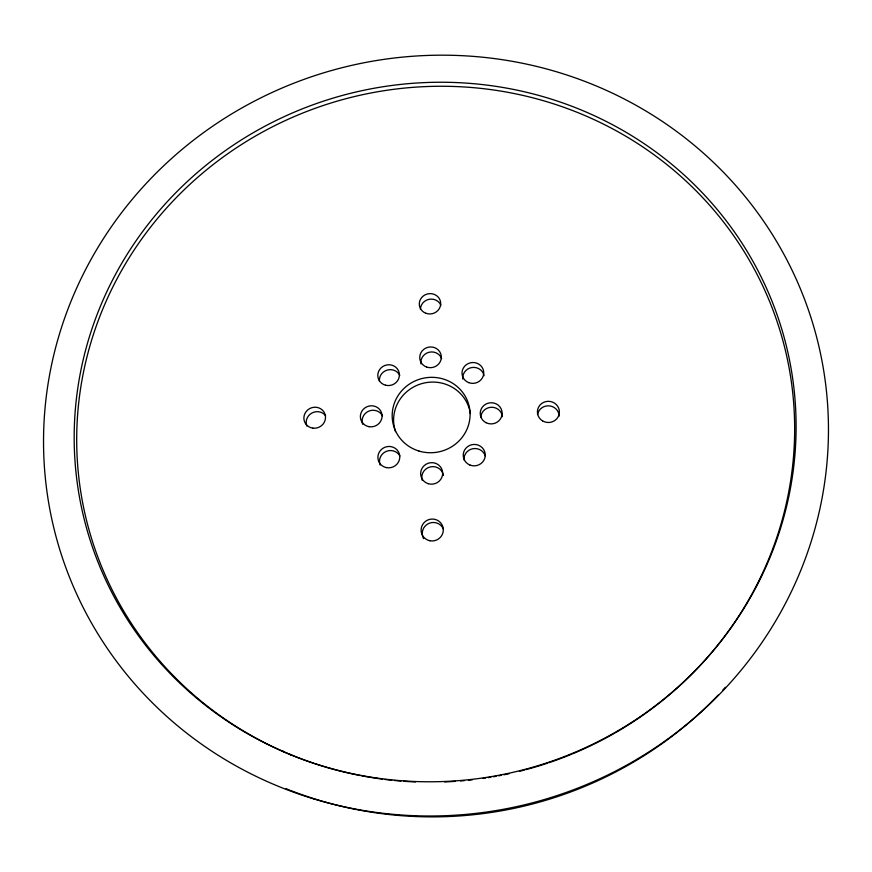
<?xml version="1.0" encoding="UTF-8"?>
<svg xmlns="http://www.w3.org/2000/svg" width="872" height="872" viewBox="0 0 872 872"><rect width="100%" height="100%" fill="white"/><g stroke="black" fill="none" stroke-linecap="round" stroke-linejoin="round"><path stroke-width="1.31" d="M313.626 763.294A359.624 347.318 -13.3 0 1 135.454 248.019A359.624 347.318 -13.3 0 1 696.575 191.306A359.624 347.318 -13.3 0 1 615.218 732.818M614.073 733.472A359.624 347.318 -13.3 0 1 594.192 744.023M593.004 744.601A359.624 347.318 -13.3 0 1 572.446 753.866M571.215 754.367A359.624 347.318 -13.3 0 1 548.815 762.728M547.562 763.153A359.624 347.318 -13.3 0 1 525.914 769.638M524.628 769.976A359.624 347.318 -13.3 0 1 519.483 771.295M509.117 773.704A359.624 347.318 -13.3 0 1 503.907 774.794M501.302 775.317A359.624 347.318 -13.3 0 1 498.697 775.818M496.081 776.298A359.624 347.318 -13.3 0 1 493.465 776.767M490.838 777.203A359.624 347.318 -13.3 0 1 488.211 777.639M485.584 778.042A359.624 347.318 -13.3 0 1 482.957 778.423M472.417 779.797A359.624 347.318 -13.3 0 1 468.46 780.222M464.493 780.614A359.624 347.318 -13.3 0 1 460.525 780.963M455.228 781.367A359.624 347.318 -13.3 0 1 444.622 781.933M415.486 781.933A359.624 347.318 -13.3 0 1 403.605 781.268M400.967 781.072A359.624 347.318 -13.3 0 1 394.384 780.495M391.757 780.222A359.624 347.318 -13.3 0 1 385.195 779.481M382.579 779.154A359.624 347.318 -13.3 0 1 361.771 775.84M360.485 775.59A359.624 347.318 -13.3 0 1 314.868 763.709M284.119 751.871A356.027 344.102 -13.3 0 1 281.645 750.748M395.528 431.651A38.641 37.278 -13.3 0 1 423.4 383.19A38.641 37.278 -13.3 0 1 470.346 413.568M422.19 480.265A10.922 10.638 -15.5 0 1 430.419 466.869A10.922 10.638 -15.5 0 1 443.477 475.534M380.17 465.059A10.878 10.54 -20.7 0 1 379.767 463.795M379.636 463.152A10.878 10.54 -20.7 0 1 399.888 455.969M362.665 424.272A10.802 10.388 -20.2 0 1 368.769 411.126A10.802 10.388 -20.2 0 1 382.514 415.868M379.429 381.26A10.737 10.268 -16.6 0 1 399.801 375.429M420.969 363.918A10.715 10.246 -12 0 1 441.646 358.654M462.814 379.091A10.769 10.333 -7.8 0 1 471.85 367.526A10.769 10.333 -7.8 0 1 484.069 375.69M480.788 417.459A10.845 10.475 -5.6 0 1 491.285 407.268A10.845 10.475 -5.6 0 1 502.425 416.663M463.969 459.86A10.911 10.606 -8 0 1 485.235 455.805M306.857 426.081A10.802 10.333 -25.5 0 1 325.627 415.759M423.629 538.667A11.02 10.824 -19.8 0 1 423.312 538.068M423.029 537.446A11.02 10.824 -19.8 0 1 429.155 523.287A11.02 10.824 -19.8 0 1 443.445 529.14M537.534 414.56A10.889 10.497 1.5 0 1 559.159 416.108M420.424 309.418A10.628 10.072 -11.2 0 1 429.002 299.325A10.628 10.072 -11.2 0 1 440.872 305.222M725.373 687.289A385.01 372.355 -13.3 0 1 722.692 690.232M718.157 695.071A385.01 372.355 -13.3 0 1 291.041 790.653M289.798 790.174A385.01 372.355 -13.3 0 1 286.114 788.702M291.749 755.152A354.097 342.369 -13.3 0 1 289.253 754.084M284.305 751.904A354.097 342.369 -13.3 0 1 281.852 750.781M418.898 451.02A39.022 37.627 -13.3 0 0 469.278 406.788A39.022 37.627 -13.3 0 0 405.218 387.299A39.022 37.627 -13.3 0 0 418.898 451.02M428.283 483.709A11.031 10.737 -15.5 0 0 442.42 471.011A11.031 10.737 -15.5 0 0 424.261 465.55A11.031 10.737 -15.5 0 0 428.283 483.709M386.416 467.61A10.987 10.638 -20.6 0 0 399.311 453.778A10.987 10.638 -20.6 0 0 380.813 450.05A10.987 10.638 -20.6 0 0 386.416 467.61M369.118 426.702A10.911 10.486 -20.1 0 0 381.5 412.663A10.911 10.486 -20.1 0 0 363.046 409.589A10.911 10.486 -20.1 0 0 369.118 426.702M385.555 385.217A10.845 10.366 -16.6 0 0 399.114 372.475A10.845 10.366 -16.6 0 0 381.162 367.799A10.845 10.366 -16.6 0 0 385.555 385.217M426.572 367.036A10.824 10.344 -12 0 0 441.21 355.591A10.824 10.344 -12 0 0 423.792 349.345A10.824 10.344 -12 0 0 426.572 367.036M468.656 382.601A10.878 10.42 -7.8 0 0 483.666 371.537A10.878 10.42 -7.8 0 0 466.324 364.703A10.878 10.42 -7.8 0 0 468.656 382.601M486.031 422.691A10.955 10.573 -5.7 0 0 502.13 412.903A10.955 10.573 -5.7 0 0 485.399 404.39A10.955 10.573 -5.7 0 0 486.031 422.691M469.964 465.048A11.02 10.704 -8.1 0 0 485.17 453.723A11.02 10.704 -8.1 0 0 467.599 446.649A11.02 10.704 -8.1 0 0 469.964 465.048M429.961 540.76A11.129 10.933 -19.7 0 0 442.747 526.437A11.129 10.933 -19.7 0 0 423.901 522.818A11.129 10.933 -19.7 0 0 429.961 540.76M542.537 420.86A10.998 10.595 1.4 0 0 559.388 412.336A10.998 10.595 1.4 0 0 543.278 402.526A10.998 10.595 1.4 0 0 542.537 420.86M425.907 313.277A10.737 10.159 -11.2 0 0 440.622 302.246A10.737 10.159 -11.2 0 0 423.476 295.848A10.737 10.159 -11.2 0 0 425.907 313.277M312.983 428.163A10.911 10.431 -25.4 0 0 324.809 413.644A10.911 10.431 -25.4 0 0 306.301 411.377A10.911 10.431 -25.4 0 0 312.983 428.163M314.062 798.981A393.174 379.691 -13.3 0 0 820.029 351.34A393.174 379.691 -13.3 0 0 173.877 156.459A393.174 379.691 -13.3 0 0 314.062 798.981M315.054 763.654A361.608 349.094 -13.3 0 0 789.978 362.458A361.608 349.094 -13.3 0 0 200.397 169.931A361.608 349.094 -13.3 0 0 315.054 763.654"/></g></svg>
